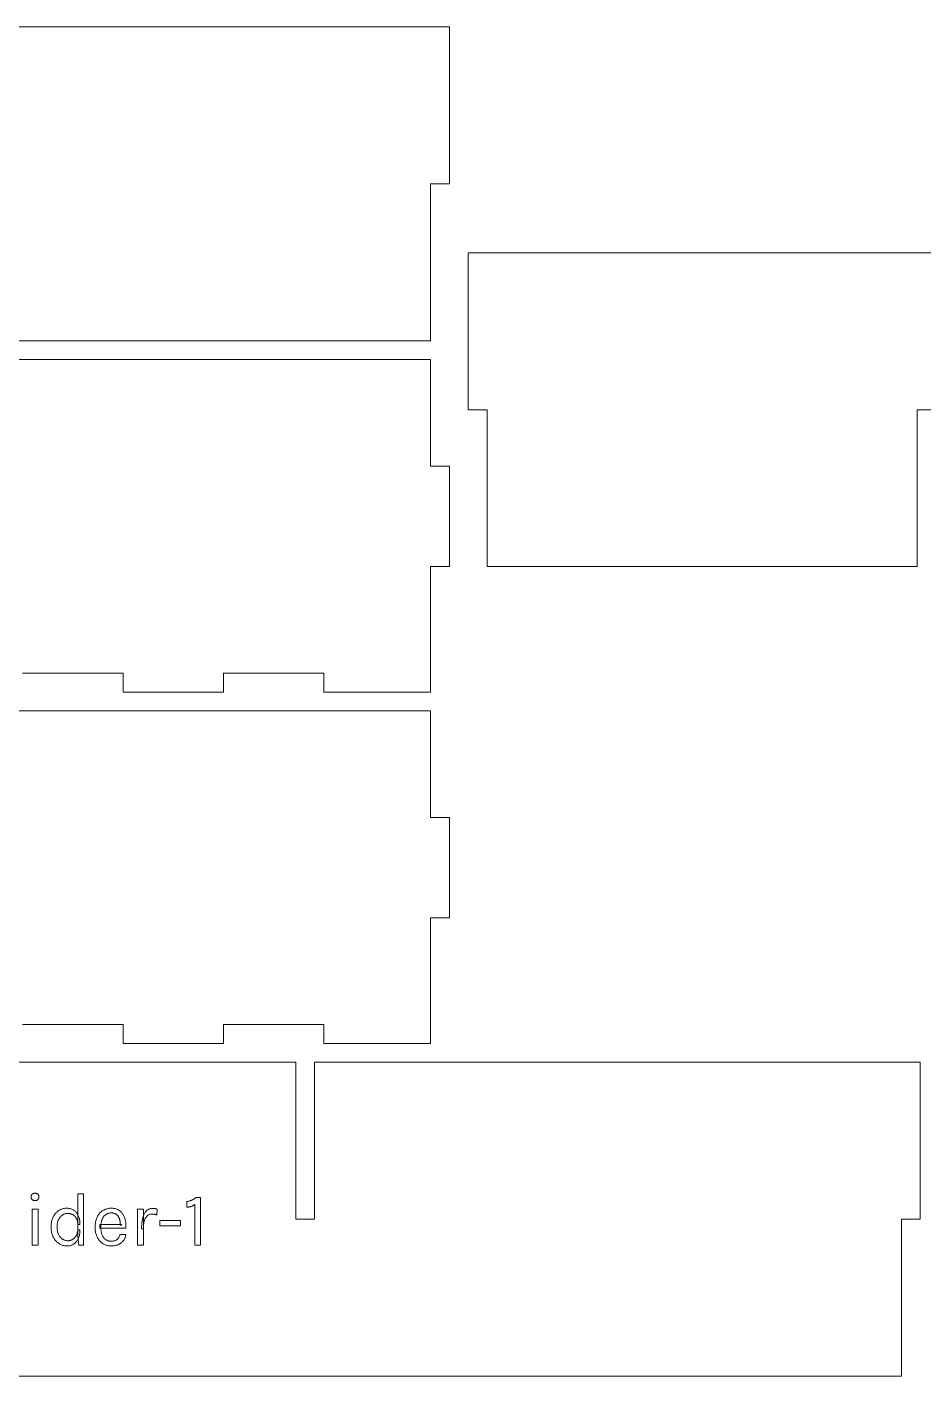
# Model space of a CAD drawing. Extents: x 3 to 513, y 3 to 383.
# Drawn here: x 151.7 to 294.5, y 168 to 383 of the extents above; entities that cross this region are included whole.
import ezdxf

# ---------------------------------------------------------------- set-up
doc = ezdxf.new("R2010")
doc.units = 0
doc.layers.get('0').update_dxf_attribs({"lineweight": 0})

msp = doc.modelspace()

# ---------------------------------------------------------------- linework, layer by layer
for p, q in [((216, 383), (6, 383)), ((219, 383), (216, 383)), ((219, 358), (219, 383)), ((216, 358), (219, 358)), ((216, 333), (216, 358)), ((225, 347), (222, 347)), ((222, 347), (222, 322)), ((435, 347), (225, 347)), ((147.5, 333), (216, 333)), ((216, 330), (147.5, 330)), ((216, 313), (216, 330)), ((222, 322), (225, 322)), ((225, 322), (225, 297)), ((293.5, 297), (293.5, 322.001)), ((293.5, 322.001), (296.5, 322.001)), ((219, 313), (216, 313)), ((219, 297), (219, 313)), ((216, 280), (216, 297)), ((216, 297), (219, 297)), ((225, 297), (293.5, 297)), ((151, 280), (167, 280)), ((167, 280), (167, 277)), ((183, 277), (183, 280)), ((183, 280), (199, 280)), ((199, 280), (199, 277)), ((216, 277), (216, 280)), ((167, 277), (183, 277)), ((199, 277), (216, 277)), ((216, 274), (147.5, 274)), ((216, 257), (216, 274)), ((219, 257), (216, 257)), ((219, 241), (219, 257)), ((216, 224), (216, 241)), ((216, 241), (219, 241)), ((151, 224), (167, 224)), ((167, 224), (167, 221)), ((183, 221), (183, 224)), ((183, 224), (199, 224)), ((199, 224), (199, 221)), ((216, 221), (216, 224)), ((167, 221), (183, 221)), ((199, 221), (216, 221)), ((194.5, 218), (102.5, 218)), ((194.5, 192.999), (194.5, 218)), ((291, 218), (197.5, 218)), ((197.5, 218), (197.5, 192.999)), ((294, 218), (291, 218)), ((294, 193), (294, 218)), ((152.352, 196.558), (152.354, 196.61)), ((152.354, 196.505), (152.352, 196.558)), ((152.352, 196.558), (152.352, 196.558)), ((152.354, 196.61), (152.359, 196.659)), ((152.359, 196.454), (152.354, 196.505)), ((152.359, 196.659), (152.367, 196.707)), ((152.367, 196.405), (152.359, 196.454)), ((152.367, 196.707), (152.379, 196.752)), ((152.379, 196.359), (152.367, 196.405)), ((152.379, 196.752), (152.394, 196.795)), ((152.394, 196.314), (152.379, 196.359)), ((152.394, 196.795), (152.412, 196.836)), ((152.412, 196.272), (152.394, 196.314)), ((152.412, 196.836), (152.434, 196.875)), ((152.434, 196.231), (152.412, 196.272)), ((152.434, 196.875), (152.46, 196.911)), ((152.46, 196.193), (152.434, 196.231)), ((152.46, 196.911), (152.488, 196.946)), ((152.488, 196.157), (152.46, 196.193)), ((152.488, 196.946), (152.52, 196.978)), ((152.52, 196.123), (152.488, 196.157)), ((152.52, 196.978), (152.555, 197.008)), ((152.555, 196.092), (152.52, 196.123)), ((152.555, 197.008), (152.592, 197.034)), ((152.592, 196.064), (152.555, 196.092)), ((152.592, 197.034), (152.632, 197.058)), ((152.632, 196.039), (152.592, 196.064)), ((152.632, 197.058), (152.674, 197.078)), ((152.674, 196.017), (152.632, 196.039)), ((152.674, 197.078), (152.718, 197.095)), ((152.718, 195.999), (152.674, 196.017)), ((152.718, 197.095), (152.765, 197.109)), ((152.765, 195.984), (152.718, 195.999)), ((152.765, 197.109), (152.814, 197.12)), ((152.814, 195.973), (152.765, 195.984)), ((152.814, 197.12), (152.866, 197.128)), ((152.866, 195.965), (152.814, 195.973)), ((152.866, 197.128), (152.92, 197.132)), ((152.92, 195.96), (152.866, 195.965)), ((152.92, 197.132), (152.976, 197.134)), ((152.976, 195.958), (152.92, 195.96)), ((152.976, 197.134), (152.976, 197.134)), ((152.976, 197.134), (153.032, 197.132)), ((153.032, 195.96), (152.976, 195.958)), ((152.976, 195.958), (152.976, 195.958)), ((152.976, 195.958), (152.976, 195.958)), ((153.032, 197.132), (153.086, 197.128)), ((153.086, 195.965), (153.032, 195.96)), ((153.086, 197.128), (153.138, 197.12)), ((153.138, 195.973), (153.086, 195.965)), ((153.138, 197.12), (153.187, 197.109)), ((153.187, 195.984), (153.138, 195.973)), ((153.187, 197.109), (153.234, 197.095)), ((153.234, 195.999), (153.187, 195.984)), ((153.234, 197.095), (153.278, 197.078)), ((153.278, 196.017), (153.234, 195.999)), ((153.278, 197.078), (153.32, 197.058)), ((153.32, 196.039), (153.278, 196.017)), ((153.32, 197.058), (153.36, 197.034)), ((153.36, 196.064), (153.32, 196.039)), ((153.36, 197.034), (153.397, 197.008)), ((153.397, 196.092), (153.36, 196.064)), ((153.397, 197.008), (153.432, 196.978)), ((153.432, 196.123), (153.397, 196.092)), ((153.432, 196.978), (153.464, 196.946)), ((153.464, 196.157), (153.432, 196.123)), ((153.464, 196.946), (153.492, 196.911)), ((153.492, 196.193), (153.464, 196.157)), ((153.492, 196.911), (153.518, 196.875)), ((153.518, 196.231), (153.492, 196.193)), ((153.518, 196.875), (153.54, 196.836)), ((153.54, 196.272), (153.518, 196.231)), ((153.54, 196.836), (153.558, 196.795)), ((153.558, 196.314), (153.54, 196.272)), ((153.558, 196.795), (153.573, 196.752)), ((153.573, 196.359), (153.558, 196.314)), ((153.573, 196.752), (153.585, 196.707)), ((153.585, 196.405), (153.573, 196.359)), ((153.585, 196.707), (153.593, 196.659)), ((153.593, 196.454), (153.585, 196.405)), ((153.593, 196.659), (153.598, 196.61)), ((153.598, 196.505), (153.593, 196.454)), ((153.598, 196.61), (153.6, 196.558)), ((153.6, 196.558), (153.598, 196.505)), ((153.6, 196.558), (153.6, 196.558)), ((159.768, 190.21), (159.768, 197.05)), ((159.768, 197.05), (160.704, 197.05)), ((160.704, 197.05), (160.704, 188.866)), ((177.174, 195.814), (177.249, 195.826)), ((177.174, 194.902), (177.174, 195.814)), ((177.249, 195.826), (177.324, 195.839)), ((177.324, 195.839), (177.399, 195.855)), ((177.399, 195.855), (177.473, 195.872)), ((177.473, 195.872), (177.547, 195.891)), ((177.547, 195.891), (177.62, 195.911)), ((177.62, 195.911), (177.693, 195.934)), ((177.693, 195.934), (177.765, 195.958)), ((177.765, 195.958), (177.837, 195.984)), ((177.837, 195.984), (177.909, 196.012)), ((177.909, 196.012), (177.98, 196.042)), ((177.98, 196.042), (178.05, 196.075)), ((178.05, 196.075), (178.12, 196.11)), ((178.12, 196.11), (178.189, 196.147)), ((178.189, 196.147), (178.258, 196.188)), ((178.258, 196.188), (178.326, 196.23)), ((178.326, 196.23), (178.393, 196.275)), ((178.393, 196.275), (178.459, 196.323)), ((178.459, 196.323), (178.525, 196.373)), ((178.525, 196.373), (178.59, 196.426)), ((178.59, 196.426), (178.59, 196.426)), ((178.59, 196.426), (179.346, 196.426)), ((178.59, 196.426), (178.59, 196.426)), ((179.346, 196.426), (179.346, 188.866)), ((152.508, 188.866), (152.508, 194.614)), ((152.508, 194.614), (153.444, 194.614)), ((153.444, 194.614), (153.444, 188.866)), ((155.933, 193.479), (156.008, 193.604)), ((156.008, 193.604), (156.087, 193.723)), ((156.087, 193.723), (156.172, 193.836)), ((156.172, 193.836), (156.26, 193.943)), ((156.26, 193.943), (156.353, 194.043)), ((156.353, 194.043), (156.451, 194.137)), ((156.451, 194.137), (156.553, 194.225)), ((156.553, 194.225), (156.66, 194.307)), ((156.66, 194.307), (156.771, 194.383)), ((156.771, 194.383), (156.886, 194.452)), ((156.886, 194.452), (157.002, 194.514)), ((157.002, 194.514), (157.121, 194.568)), ((157.18, 193.544), (157.111, 193.48)), ((157.121, 194.568), (157.242, 194.615)), ((157.253, 193.603), (157.18, 193.544)), ((157.242, 194.615), (157.366, 194.655)), ((157.329, 193.657), (157.253, 193.603)), ((157.407, 193.707), (157.329, 193.657)), ((157.366, 194.655), (157.491, 194.688)), ((157.487, 193.751), (157.407, 193.707)), ((157.568, 193.79), (157.487, 193.751)), ((157.491, 194.688), (157.619, 194.713)), ((157.652, 193.824), (157.568, 193.79)), ((157.619, 194.713), (157.749, 194.731)), ((157.736, 193.853), (157.652, 193.824)), ((157.823, 193.876), (157.736, 193.853)), ((157.749, 194.731), (157.882, 194.742)), ((157.91, 193.895), (157.823, 193.876)), ((157.882, 194.742), (158.016, 194.746)), ((158, 193.908), (157.91, 193.895)), ((158.091, 193.915), (158, 193.908)), ((158.016, 194.746), (158.016, 194.746)), ((158.016, 194.746), (158.14, 194.743)), ((158.184, 193.918), (158.091, 193.915)), ((158.14, 194.743), (158.262, 194.734)), ((158.266, 193.916), (158.184, 193.918)), ((158.184, 193.918), (158.184, 193.918)), ((158.262, 194.734), (158.38, 194.718)), ((158.347, 193.91), (158.266, 193.916)), ((158.428, 193.9), (158.347, 193.91)), ((158.38, 194.718), (158.496, 194.697)), ((158.507, 193.886), (158.428, 193.9)), ((158.496, 194.697), (158.608, 194.669)), ((158.584, 193.868), (158.507, 193.886)), ((158.661, 193.846), (158.584, 193.868)), ((158.608, 194.669), (158.717, 194.636)), ((158.737, 193.82), (158.661, 193.846)), ((158.717, 194.636), (158.823, 194.596)), ((158.812, 193.789), (158.737, 193.82)), ((158.885, 193.755), (158.812, 193.789)), ((158.823, 194.596), (158.926, 194.55)), ((158.958, 193.717), (158.885, 193.755)), ((158.926, 194.55), (159.026, 194.498)), ((159.029, 193.675), (158.958, 193.717)), ((159.026, 194.498), (159.123, 194.44)), ((159.097, 193.629), (159.029, 193.675)), ((159.162, 193.579), (159.097, 193.629)), ((159.123, 194.44), (159.216, 194.376)), ((159.224, 193.526), (159.162, 193.579)), ((159.216, 194.376), (159.305, 194.307)), ((159.284, 193.469), (159.224, 193.526)), ((159.305, 194.307), (159.39, 194.232)), ((159.39, 194.232), (159.471, 194.152)), ((159.471, 194.152), (159.547, 194.066)), ((159.547, 194.066), (159.619, 193.976)), ((159.619, 193.976), (159.686, 193.879)), ((159.686, 193.879), (159.75, 193.778)), ((159.75, 193.778), (159.809, 193.671)), ((159.809, 193.671), (159.864, 193.558)), ((159.864, 193.558), (159.914, 193.44)), ((162.94, 193.474), (163.014, 193.601)), ((163.014, 193.601), (163.094, 193.72)), ((163.094, 193.72), (163.179, 193.834)), ((163.179, 193.834), (163.268, 193.941)), ((163.268, 193.941), (163.363, 194.042)), ((163.363, 194.042), (163.462, 194.137)), ((163.462, 194.137), (163.567, 194.225)), ((163.567, 194.225), (163.676, 194.307)), ((163.676, 194.307), (163.791, 194.383)), ((163.791, 194.383), (163.91, 194.452)), ((163.91, 194.452), (164.032, 194.514)), ((164.008, 193.523), (163.946, 193.454)), ((164.073, 193.588), (164.008, 193.523)), ((164.032, 194.514), (164.157, 194.568)), ((164.141, 193.65), (164.073, 193.588)), ((164.214, 193.708), (164.141, 193.65)), ((164.157, 194.568), (164.285, 194.615)), ((164.29, 193.762), (164.214, 193.708)), ((164.285, 194.615), (164.417, 194.655)), ((164.37, 193.81), (164.29, 193.762)), ((164.453, 193.852), (164.37, 193.81)), ((164.417, 194.655), (164.552, 194.688)), ((164.54, 193.888), (164.453, 193.852)), ((164.631, 193.919), (164.54, 193.888)), ((164.552, 194.688), (164.691, 194.713)), ((164.725, 193.945), (164.631, 193.919)), ((164.691, 194.713), (164.833, 194.731)), ((164.823, 193.965), (164.725, 193.945)), ((164.924, 193.979), (164.823, 193.965)), ((164.833, 194.731), (164.978, 194.742)), ((165.029, 193.987), (164.924, 193.979)), ((164.978, 194.742), (165.126, 194.746)), ((165.138, 193.99), (165.029, 193.987)), ((165.126, 194.746), (165.126, 194.746)), ((165.126, 194.746), (165.255, 194.743)), ((165.224, 193.988), (165.138, 193.99)), ((165.138, 193.99), (165.138, 193.99)), ((165.307, 193.983), (165.224, 193.988)), ((165.255, 194.743), (165.38, 194.735)), ((165.387, 193.974), (165.307, 193.983)), ((165.38, 194.735), (165.501, 194.722)), ((165.463, 193.961), (165.387, 193.974)), ((165.537, 193.945), (165.463, 193.961)), ((165.501, 194.722), (165.618, 194.704)), ((165.607, 193.925), (165.537, 193.945)), ((165.675, 193.902), (165.607, 193.925)), ((165.618, 194.704), (165.732, 194.68)), ((165.739, 193.875), (165.675, 193.902)), ((165.732, 194.68), (165.842, 194.651)), ((165.8, 193.844), (165.739, 193.875)), ((165.858, 193.81), (165.8, 193.844)), ((165.842, 194.651), (165.948, 194.617)), ((165.913, 193.773), (165.858, 193.81)), ((165.966, 193.733), (165.913, 193.773)), ((165.948, 194.617), (166.05, 194.577)), ((166.016, 193.691), (165.966, 193.733)), ((166.063, 193.647), (166.016, 193.691)), ((166.05, 194.577), (166.148, 194.532)), ((166.108, 193.601), (166.063, 193.647)), ((166.151, 193.552), (166.108, 193.601)), ((166.148, 194.532), (166.242, 194.482)), ((166.191, 193.501), (166.151, 193.552)), ((166.229, 193.447), (166.191, 193.501)), ((166.242, 194.482), (166.333, 194.427)), ((166.333, 194.427), (166.42, 194.369)), ((166.42, 194.369), (166.503, 194.307)), ((166.503, 194.307), (166.583, 194.241)), ((166.583, 194.241), (166.659, 194.172)), ((166.659, 194.172), (166.732, 194.098)), ((166.732, 194.098), (166.801, 194.021)), ((166.801, 194.021), (166.866, 193.941)), ((166.866, 193.941), (166.928, 193.856)), ((166.928, 193.856), (166.986, 193.768)), ((166.986, 193.768), (167.041, 193.677)), ((167.041, 193.677), (167.092, 193.583)), ((167.092, 193.583), (167.14, 193.487)), ((169.296, 188.866), (169.296, 194.614)), ((169.296, 194.614), (170.232, 194.614)), ((170.198, 193.414), (170.246, 193.548)), ((170.232, 194.614), (170.232, 188.866)), ((170.246, 193.548), (170.298, 193.674)), ((170.298, 193.674), (170.353, 193.793)), ((170.353, 193.793), (170.413, 193.905)), ((170.413, 193.905), (170.476, 194.009)), ((170.476, 194.009), (170.544, 194.106)), ((170.544, 194.106), (170.615, 194.196)), ((170.615, 194.196), (170.69, 194.278)), ((170.69, 194.278), (170.769, 194.353)), ((170.826, 193.519), (170.765, 193.458)), ((170.769, 194.353), (170.852, 194.421)), ((170.89, 193.574), (170.826, 193.519)), ((170.852, 194.421), (170.938, 194.482)), ((170.959, 193.624), (170.89, 193.574)), ((170.938, 194.482), (171.028, 194.535)), ((171.031, 193.667), (170.959, 193.624)), ((171.028, 194.535), (171.121, 194.581)), ((171.107, 193.705), (171.031, 193.667)), ((171.188, 193.737), (171.107, 193.705)), ((171.121, 194.581), (171.218, 194.621)), ((171.272, 193.763), (171.188, 193.737)), ((171.218, 194.621), (171.319, 194.653)), ((171.36, 193.784), (171.272, 193.763)), ((171.319, 194.653), (171.423, 194.678)), ((171.452, 193.798), (171.36, 193.784)), ((171.423, 194.678), (171.53, 194.696)), ((171.548, 193.807), (171.452, 193.798)), ((171.53, 194.696), (171.641, 194.706)), ((171.648, 193.81), (171.548, 193.807)), ((171.641, 194.706), (171.756, 194.71)), ((171.68, 193.81), (171.648, 193.81)), ((171.648, 193.81), (171.648, 193.81)), ((171.712, 193.808), (171.68, 193.81)), ((171.745, 193.806), (171.712, 193.808)), ((171.78, 193.804), (171.745, 193.806)), ((171.756, 194.71), (171.756, 194.71)), ((171.756, 194.71), (171.794, 194.71)), ((171.815, 193.8), (171.78, 193.804)), ((171.794, 194.71), (171.831, 194.709)), ((171.85, 193.796), (171.815, 193.8)), ((171.831, 194.709), (171.868, 194.708)), ((171.887, 193.791), (171.85, 193.796)), ((171.868, 194.708), (171.904, 194.706)), ((171.924, 193.785), (171.887, 193.791)), ((171.904, 194.706), (171.94, 194.703)), ((171.963, 193.778), (171.924, 193.785)), ((171.94, 194.703), (171.975, 194.7)), ((172.002, 193.771), (171.963, 193.778)), ((171.975, 194.7), (172.009, 194.697)), ((172.041, 193.763), (172.002, 193.771)), ((172.009, 194.697), (172.042, 194.693)), ((172.08, 193.755), (172.041, 193.763)), ((172.042, 194.693), (172.075, 194.688)), ((172.075, 194.688), (172.107, 194.683)), ((172.118, 193.746), (172.08, 193.755)), ((172.107, 194.683), (172.139, 194.677)), ((172.156, 193.737), (172.118, 193.746)), ((172.139, 194.677), (172.171, 194.671)), ((172.192, 193.728), (172.156, 193.737)), ((172.171, 194.671), (172.203, 194.664)), ((172.229, 193.719), (172.192, 193.728)), ((172.203, 194.664), (172.235, 194.657)), ((172.264, 193.709), (172.229, 193.719)), ((172.235, 194.657), (172.267, 194.649)), ((172.3, 193.699), (172.264, 193.709)), ((172.267, 194.649), (172.299, 194.641)), ((172.299, 194.641), (172.331, 194.632)), ((172.334, 193.689), (172.3, 193.699)), ((172.331, 194.632), (172.363, 194.623)), ((172.368, 193.678), (172.334, 193.689)), ((172.363, 194.623), (172.396, 194.613)), ((172.428, 194.602), (172.368, 193.678)), ((172.396, 194.613), (172.428, 194.602)), ((172.428, 194.602), (172.428, 194.602)), ((177.238, 194.905), (177.174, 194.902)), ((177.174, 194.902), (177.174, 194.902)), ((177.301, 194.911), (177.238, 194.905)), ((177.365, 194.918), (177.301, 194.911)), ((177.428, 194.926), (177.365, 194.918)), ((177.491, 194.937), (177.428, 194.926)), ((177.555, 194.95), (177.491, 194.937)), ((177.618, 194.964), (177.555, 194.95)), ((177.681, 194.981), (177.618, 194.964)), ((177.744, 194.999), (177.681, 194.981)), ((177.807, 195.019), (177.744, 194.999)), ((177.87, 195.041), (177.807, 195.019)), ((177.932, 195.065), (177.87, 195.041)), ((177.994, 195.09), (177.932, 195.065)), ((178.055, 195.118), (177.994, 195.09)), ((178.115, 195.147), (178.055, 195.118)), ((178.175, 195.178), (178.115, 195.147)), ((178.235, 195.212), (178.175, 195.178)), ((178.294, 195.247), (178.235, 195.212)), ((178.352, 195.283), (178.294, 195.247)), ((178.41, 195.322), (178.352, 195.283)), ((178.41, 188.866), (178.41, 195.322)), ((155.52, 191.758), (155.523, 191.939)), ((155.523, 191.576), (155.52, 191.758)), ((155.52, 191.758), (155.52, 191.758)), ((155.523, 191.939), (155.534, 192.115)), ((155.534, 191.398), (155.523, 191.576)), ((155.534, 192.115), (155.551, 192.287)), ((155.551, 191.225), (155.534, 191.398)), ((155.551, 192.287), (155.575, 192.453)), ((155.575, 192.453), (155.606, 192.614)), ((155.606, 192.614), (155.643, 192.771)), ((155.643, 192.771), (155.688, 192.923)), ((155.688, 192.923), (155.739, 193.069)), ((155.739, 193.069), (155.797, 193.211)), ((155.797, 193.211), (155.862, 193.348)), ((155.862, 193.348), (155.933, 193.479)), ((156.482, 191.891), (156.48, 191.758)), ((156.48, 191.758), (156.48, 191.758)), ((156.48, 191.758), (156.482, 191.623)), ((156.489, 192.019), (156.482, 191.891)), ((156.482, 191.623), (156.489, 191.492)), ((156.501, 192.144), (156.489, 192.019)), ((156.489, 191.492), (156.501, 191.365)), ((156.517, 192.265), (156.501, 192.144)), ((156.501, 191.365), (156.517, 191.242)), ((156.538, 192.383), (156.517, 192.265)), ((156.563, 192.496), (156.538, 192.383)), ((156.593, 192.606), (156.563, 192.496)), ((156.628, 192.712), (156.593, 192.606)), ((156.667, 192.815), (156.628, 192.712)), ((156.711, 192.913), (156.667, 192.815)), ((156.759, 193.007), (156.711, 192.913)), ((156.81, 193.097), (156.759, 193.007)), ((156.864, 193.183), (156.81, 193.097)), ((156.921, 193.264), (156.864, 193.183)), ((156.981, 193.34), (156.921, 193.264)), ((157.044, 193.413), (156.981, 193.34)), ((157.111, 193.48), (157.044, 193.413)), ((159.341, 193.408), (159.284, 193.469)), ((159.396, 193.343), (159.341, 193.408)), ((159.448, 193.274), (159.396, 193.343)), ((159.497, 193.202), (159.448, 193.274)), ((159.543, 193.126), (159.497, 193.202)), ((159.586, 193.046), (159.543, 193.126)), ((159.624, 192.963), (159.586, 193.046)), ((159.658, 192.876), (159.624, 192.963)), ((159.687, 192.785), (159.658, 192.876)), ((159.712, 192.691), (159.687, 192.785)), ((159.732, 192.593), (159.712, 192.691)), ((159.748, 192.492), (159.732, 192.593)), ((159.759, 192.387), (159.748, 192.492)), ((159.766, 192.278), (159.759, 192.387)), ((159.768, 192.166), (159.766, 192.278)), ((160.128, 192.166), (159.768, 192.166)), ((159.914, 193.44), (159.959, 193.318)), ((159.959, 193.318), (159.999, 193.191)), ((159.999, 193.191), (160.033, 193.059)), ((160.033, 193.059), (160.062, 192.922)), ((160.062, 192.922), (160.086, 192.78)), ((160.086, 192.78), (160.104, 192.634)), ((160.104, 192.634), (160.117, 192.483)), ((160.117, 192.483), (160.125, 192.327)), ((160.125, 192.327), (160.128, 192.166)), ((160.128, 192.166), (160.128, 192.166)), ((162.534, 191.722), (162.537, 191.908)), ((162.537, 191.548), (162.534, 191.722)), ((162.534, 191.722), (162.534, 191.722)), ((162.537, 191.908), (162.547, 192.088)), ((162.548, 191.377), (162.537, 191.548)), ((162.547, 192.088), (162.564, 192.263)), ((162.565, 191.211), (162.548, 191.377)), ((162.564, 192.263), (162.588, 192.433)), ((162.588, 192.433), (162.618, 192.598)), ((162.618, 192.598), (162.655, 192.757)), ((162.655, 192.757), (162.699, 192.911)), ((162.699, 192.911), (162.749, 193.06)), ((162.749, 193.06), (162.806, 193.204)), ((162.806, 193.204), (162.87, 193.342)), ((162.87, 193.342), (162.94, 193.474)), ((163.29, 191.578), (163.29, 192.154)), ((163.29, 192.154), (166.824, 192.154)), ((167.442, 191.578), (163.29, 191.578)), ((163.472, 192.08), (163.47, 191.974)), ((163.47, 191.974), (163.47, 191.974)), ((163.47, 191.974), (163.47, 191.59)), ((163.47, 191.59), (163.472, 191.471)), ((163.477, 192.185), (163.472, 192.08)), ((163.472, 191.471), (163.477, 191.355)), ((163.487, 192.288), (163.477, 192.185)), ((163.477, 191.355), (163.486, 191.241)), ((163.5, 192.389), (163.487, 192.288)), ((163.517, 192.489), (163.5, 192.389)), ((163.537, 192.588), (163.517, 192.489)), ((163.561, 192.685), (163.537, 192.588)), ((163.589, 192.78), (163.561, 192.685)), ((163.621, 192.874), (163.589, 192.78)), ((163.656, 192.967), (163.621, 192.874)), ((163.695, 193.057), (163.656, 192.967)), ((163.738, 193.144), (163.695, 193.057)), ((163.784, 193.226), (163.738, 193.144)), ((163.835, 193.306), (163.784, 193.226)), ((163.888, 193.382), (163.835, 193.306)), ((163.946, 193.454), (163.888, 193.382)), ((166.264, 193.391), (166.229, 193.447)), ((166.296, 193.333), (166.264, 193.391)), ((166.326, 193.273), (166.296, 193.333)), ((166.354, 193.212), (166.326, 193.273)), ((166.381, 193.15), (166.354, 193.212)), ((166.405, 193.086), (166.381, 193.15)), ((166.427, 193.022), (166.405, 193.086)), ((166.448, 192.956), (166.427, 193.022)), ((166.466, 192.889), (166.448, 192.956)), ((166.482, 192.821), (166.466, 192.889)), ((166.497, 192.752), (166.482, 192.821)), ((166.509, 192.682), (166.497, 192.752)), ((166.52, 192.611), (166.509, 192.682)), ((166.529, 192.54), (166.52, 192.611)), ((166.536, 192.47), (166.529, 192.54)), ((166.543, 192.399), (166.536, 192.47)), ((166.547, 192.328), (166.543, 192.399)), ((166.55, 192.257), (166.547, 192.328)), ((166.824, 192.154), (166.548, 191.974)), ((166.548, 191.974), (166.551, 192.045)), ((166.552, 192.186), (166.55, 192.257)), ((166.551, 192.045), (166.552, 192.116)), ((166.552, 192.116), (166.552, 192.186)), ((167.14, 193.487), (167.184, 193.389)), ((167.184, 193.389), (167.225, 193.289)), ((167.225, 193.289), (167.263, 193.186)), ((167.263, 193.186), (167.297, 193.081)), ((167.297, 193.081), (167.328, 192.973)), ((167.328, 192.973), (167.355, 192.863)), ((167.355, 192.863), (167.379, 192.751)), ((167.379, 192.751), (167.4, 192.637)), ((167.4, 192.637), (167.417, 192.523)), ((167.417, 192.523), (167.431, 192.407)), ((167.431, 192.407), (167.442, 192.291)), ((167.442, 192.291), (167.45, 192.174)), ((167.45, 191.699), (167.442, 191.578)), ((167.442, 191.578), (167.442, 191.578)), ((167.45, 192.174), (167.455, 192.057)), ((167.455, 191.819), (167.45, 191.699)), ((167.455, 192.057), (167.456, 191.938)), ((167.456, 191.938), (167.455, 191.819)), ((169.944, 191.458), (169.946, 191.673)), ((170.232, 191.458), (169.944, 191.458)), ((169.946, 191.673), (169.952, 191.88)), ((169.952, 191.88), (169.963, 192.08)), ((169.963, 192.08), (169.978, 192.273)), ((169.978, 192.273), (169.996, 192.458)), ((169.996, 192.458), (170.02, 192.636)), ((170.02, 192.636), (170.047, 192.806)), ((170.047, 192.806), (170.078, 192.969)), ((170.078, 192.969), (170.114, 193.125)), ((170.114, 193.125), (170.154, 193.273)), ((170.154, 193.273), (170.198, 193.414)), ((170.233, 191.599), (170.232, 191.458)), ((170.232, 191.458), (170.232, 191.458)), ((170.232, 191.458), (170.232, 191.458)), ((170.238, 191.736), (170.233, 191.599)), ((170.245, 191.87), (170.238, 191.736)), ((170.255, 191.999), (170.245, 191.87)), ((170.267, 192.125), (170.255, 191.999)), ((170.283, 192.248), (170.267, 192.125)), ((170.301, 192.366), (170.283, 192.248)), ((170.322, 192.481), (170.301, 192.366)), ((170.346, 192.593), (170.322, 192.481)), ((170.373, 192.7), (170.346, 192.593)), ((170.403, 192.803), (170.373, 192.7)), ((170.436, 192.902), (170.403, 192.803)), ((170.473, 192.995), (170.436, 192.902)), ((170.513, 193.084), (170.473, 192.995)), ((170.557, 193.169), (170.513, 193.084)), ((170.604, 193.248), (170.557, 193.169)), ((170.654, 193.323), (170.604, 193.248)), ((170.708, 193.393), (170.654, 193.323)), ((170.765, 193.458), (170.708, 193.393)), ((172.878, 191.95), (172.878, 192.766)), ((172.878, 192.766), (176.142, 192.766)), ((176.142, 191.95), (172.878, 191.95)), ((176.142, 192.766), (176.142, 191.95)), ((176.142, 191.95), (176.142, 191.95)), ((197.5, 192.999), (194.5, 192.999)), ((291, 193), (294, 193)), ((291, 168), (291, 193)), ((155.576, 191.058), (155.551, 191.225)), ((155.607, 190.895), (155.576, 191.058)), ((155.645, 190.737), (155.607, 190.895)), ((155.691, 190.583), (155.645, 190.737)), ((155.743, 190.435), (155.691, 190.583)), ((155.802, 190.292), (155.743, 190.435)), ((155.868, 190.153), (155.802, 190.292)), ((155.94, 190.02), (155.868, 190.153)), ((156.017, 189.893), (155.94, 190.02)), ((156.098, 189.772), (156.017, 189.893)), ((156.184, 189.657), (156.098, 189.772)), ((156.275, 189.548), (156.184, 189.657)), ((156.37, 189.446), (156.275, 189.548)), ((156.47, 189.35), (156.37, 189.446)), ((156.575, 189.259), (156.47, 189.35)), ((156.517, 191.242), (156.538, 191.122)), ((156.538, 191.122), (156.563, 191.006)), ((156.563, 191.006), (156.593, 190.894)), ((156.684, 189.175), (156.575, 189.259)), ((156.593, 190.894), (156.628, 190.786)), ((156.628, 190.786), (156.667, 190.682)), ((156.667, 190.682), (156.711, 190.582)), ((156.711, 190.582), (156.759, 190.486)), ((156.759, 190.486), (156.81, 190.394)), ((156.81, 190.394), (156.864, 190.307)), ((156.864, 190.307), (156.921, 190.225)), ((156.921, 190.225), (156.981, 190.147)), ((156.981, 190.147), (157.044, 190.074)), ((157.044, 190.074), (157.111, 190.005)), ((157.111, 190.005), (157.18, 189.941)), ((157.18, 189.941), (157.253, 189.881)), ((157.253, 189.881), (157.329, 189.826)), ((157.329, 189.826), (157.407, 189.776)), ((157.407, 189.776), (157.487, 189.731)), ((157.487, 189.731), (157.568, 189.691)), ((157.568, 189.691), (157.652, 189.657)), ((157.652, 189.657), (157.736, 189.628)), ((157.736, 189.628), (157.823, 189.604)), ((157.823, 189.604), (157.91, 189.586)), ((157.91, 189.586), (158, 189.573)), ((158, 189.573), (158.091, 189.565)), ((158.091, 189.565), (158.184, 189.562)), ((158.184, 189.562), (158.262, 189.564)), ((158.184, 189.562), (158.184, 189.562)), ((158.262, 189.564), (158.339, 189.57)), ((158.339, 189.57), (158.416, 189.58)), ((158.416, 189.58), (158.492, 189.595)), ((158.492, 189.595), (158.567, 189.613)), ((158.567, 189.613), (158.642, 189.635)), ((158.642, 189.635), (158.717, 189.662)), ((158.717, 189.662), (158.791, 189.693)), ((158.791, 189.693), (158.864, 189.727)), ((158.864, 189.727), (158.937, 189.766)), ((158.937, 189.766), (159.008, 189.809)), ((159.008, 189.809), (159.077, 189.855)), ((159.077, 189.855), (159.143, 189.905)), ((159.143, 189.905), (159.207, 189.959)), ((159.207, 189.959), (159.268, 190.017)), ((159.268, 190.017), (159.326, 190.079)), ((159.379, 189.227), (159.295, 189.153)), ((159.326, 190.079), (159.382, 190.144)), ((159.458, 189.307), (159.379, 189.227)), ((159.382, 190.144), (159.435, 190.213)), ((159.435, 190.213), (159.486, 190.286)), ((159.534, 189.392), (159.458, 189.307)), ((159.486, 190.286), (159.534, 190.363)), ((159.534, 190.363), (159.578, 190.443)), ((159.606, 189.482), (159.534, 189.392)), ((159.578, 190.443), (159.618, 190.527)), ((159.674, 189.579), (159.606, 189.482)), ((159.618, 190.527), (159.653, 190.614)), ((159.653, 190.614), (159.684, 190.704)), ((159.738, 189.681), (159.674, 189.579)), ((159.684, 190.704), (159.71, 190.797)), ((159.71, 190.797), (159.731, 190.894)), ((159.731, 190.894), (159.747, 190.994)), ((159.798, 189.788), (159.738, 189.681)), ((159.747, 190.994), (159.759, 191.097)), ((159.759, 191.097), (159.766, 191.204)), ((159.766, 191.204), (159.768, 191.314)), ((159.768, 191.314), (159.768, 191.314)), ((159.768, 191.314), (160.128, 191.314)), ((159.924, 188.866), (159.768, 190.21)), ((159.855, 189.901), (159.798, 189.788)), ((159.907, 190.019), (159.855, 189.901)), ((159.953, 190.143), (159.907, 190.019)), ((159.994, 190.271), (159.953, 190.143)), ((160.03, 190.405), (159.994, 190.271)), ((160.06, 190.544), (160.03, 190.405)), ((160.084, 190.688), (160.06, 190.544)), ((160.103, 190.837), (160.084, 190.688)), ((160.117, 190.991), (160.103, 190.837)), ((160.125, 191.15), (160.117, 190.991)), ((160.128, 191.314), (160.125, 191.15)), ((162.588, 191.049), (162.565, 191.211)), ((162.619, 190.891), (162.588, 191.049)), ((162.656, 190.737), (162.619, 190.891)), ((162.7, 190.587), (162.656, 190.737)), ((162.751, 190.441), (162.7, 190.587)), ((162.809, 190.3), (162.751, 190.441)), ((162.873, 190.162), (162.809, 190.3)), ((162.943, 190.029), (162.873, 190.162)), ((163.018, 189.903), (162.943, 190.029)), ((163.099, 189.782), (163.018, 189.903)), ((163.184, 189.667), (163.099, 189.782)), ((163.274, 189.558), (163.184, 189.667)), ((163.368, 189.455), (163.274, 189.558)), ((163.468, 189.358), (163.368, 189.455)), ((163.573, 189.267), (163.468, 189.358)), ((163.486, 191.241), (163.499, 191.13)), ((163.499, 191.13), (163.516, 191.022)), ((163.516, 191.022), (163.536, 190.915)), ((163.536, 190.915), (163.56, 190.812)), ((163.56, 190.812), (163.587, 190.711)), ((163.682, 189.182), (163.573, 189.267)), ((163.587, 190.711), (163.618, 190.612)), ((163.618, 190.612), (163.653, 190.516)), ((163.653, 190.516), (163.691, 190.423)), ((163.691, 190.423), (163.734, 190.334)), ((163.734, 190.334), (163.779, 190.249)), ((163.779, 190.249), (163.829, 190.168)), ((163.829, 190.168), (163.882, 190.091)), ((163.882, 190.091), (163.938, 190.018)), ((163.938, 190.018), (163.999, 189.949)), ((163.999, 189.949), (164.063, 189.884)), ((164.063, 189.884), (164.131, 189.823)), ((164.131, 189.823), (164.202, 189.766)), ((164.202, 189.766), (164.277, 189.714)), ((164.277, 189.714), (164.356, 189.667)), ((164.356, 189.667), (164.439, 189.625)), ((164.439, 189.625), (164.526, 189.589)), ((164.526, 189.589), (164.616, 189.559)), ((164.616, 189.559), (164.71, 189.534)), ((164.71, 189.534), (164.808, 189.515)), ((164.808, 189.515), (164.91, 189.501)), ((164.91, 189.501), (165.016, 189.493)), ((165.016, 189.493), (165.126, 189.49)), ((165.126, 189.49), (165.236, 189.493)), ((165.126, 189.49), (165.126, 189.49)), ((165.236, 189.493), (165.341, 189.501)), ((165.341, 189.501), (165.443, 189.514)), ((165.443, 189.514), (165.541, 189.533)), ((165.541, 189.533), (165.635, 189.558)), ((165.635, 189.558), (165.724, 189.587)), ((165.724, 189.587), (165.81, 189.622)), ((165.81, 189.622), (165.892, 189.663)), ((165.892, 189.663), (165.97, 189.709)), ((165.97, 189.709), (166.044, 189.76)), ((166.044, 189.76), (166.113, 189.817)), ((166.113, 189.817), (166.177, 189.878)), ((166.177, 189.878), (166.235, 189.945)), ((166.235, 189.945), (166.287, 190.017)), ((166.287, 190.017), (166.334, 190.095)), ((166.334, 190.095), (166.374, 190.177)), ((166.374, 190.177), (166.41, 190.264)), ((166.41, 190.264), (166.44, 190.357)), ((166.44, 190.357), (166.464, 190.455)), ((166.464, 190.455), (166.482, 190.558)), ((166.482, 190.558), (166.482, 190.558)), ((166.482, 190.558), (167.454, 190.558)), ((166.685, 189.213), (166.602, 189.152)), ((166.764, 189.278), (166.685, 189.213)), ((166.84, 189.347), (166.764, 189.278)), ((166.912, 189.42), (166.84, 189.347)), ((166.981, 189.497), (166.912, 189.42)), ((167.046, 189.577), (166.981, 189.497)), ((167.107, 189.661), (167.046, 189.577)), ((167.164, 189.748), (167.107, 189.661)), ((167.216, 189.838), (167.164, 189.748)), ((167.264, 189.931), (167.216, 189.838)), ((167.307, 190.028), (167.264, 189.931)), ((167.346, 190.127), (167.307, 190.028)), ((167.379, 190.23), (167.346, 190.127)), ((167.409, 190.336), (167.379, 190.23)), ((167.434, 190.446), (167.409, 190.336)), ((167.454, 190.558), (167.434, 190.446)), ((153.444, 188.866), (152.508, 188.866)), ((153.444, 188.866), (153.444, 188.866)), ((156.798, 189.097), (156.684, 189.175)), ((156.916, 189.026), (156.798, 189.097)), ((157.035, 188.962), (156.916, 189.026)), ((157.157, 188.906), (157.035, 188.962)), ((157.282, 188.857), (157.157, 188.906)), ((157.409, 188.816), (157.282, 188.857)), ((157.537, 188.782), (157.409, 188.816)), ((157.669, 188.756), (157.537, 188.782)), ((157.802, 188.737), (157.669, 188.756)), ((157.938, 188.726), (157.802, 188.737)), ((158.076, 188.722), (157.938, 188.726)), ((158.19, 188.725), (158.076, 188.722)), ((158.076, 188.722), (158.076, 188.722)), ((158.076, 188.722), (158.076, 188.722)), ((158.302, 188.734), (158.19, 188.725)), ((158.412, 188.749), (158.302, 188.734)), ((158.519, 188.77), (158.412, 188.749)), ((158.624, 188.797), (158.519, 188.77)), ((158.727, 188.83), (158.624, 188.797)), ((158.828, 188.869), (158.727, 188.83)), ((158.927, 188.914), (158.828, 188.869)), ((159.023, 188.965), (158.927, 188.914)), ((159.117, 189.022), (159.023, 188.965)), ((159.208, 189.085), (159.117, 189.022)), ((159.295, 189.153), (159.208, 189.085)), ((160.704, 188.866), (159.924, 188.866)), ((160.704, 188.866), (160.704, 188.866)), ((163.797, 189.103), (163.682, 189.182)), ((163.916, 189.031), (163.797, 189.103)), ((164.037, 188.966), (163.916, 189.031)), ((164.162, 188.909), (164.037, 188.966)), ((164.29, 188.859), (164.162, 188.909)), ((164.422, 188.817), (164.29, 188.859)), ((164.556, 188.783), (164.422, 188.817)), ((164.694, 188.756), (164.556, 188.783)), ((164.835, 188.737), (164.694, 188.756)), ((164.979, 188.726), (164.835, 188.737)), ((165.126, 188.722), (164.979, 188.726)), ((165.248, 188.724), (165.126, 188.722)), ((165.126, 188.722), (165.126, 188.722)), ((165.126, 188.722), (165.126, 188.722)), ((165.368, 188.731), (165.248, 188.724)), ((165.485, 188.742), (165.368, 188.731)), ((165.6, 188.758), (165.485, 188.742)), ((165.713, 188.778), (165.6, 188.758)), ((165.822, 188.802), (165.713, 188.778)), ((165.929, 188.831), (165.822, 188.802)), ((166.034, 188.864), (165.929, 188.831)), ((166.136, 188.902), (166.034, 188.864)), ((166.236, 188.944), (166.136, 188.902)), ((166.333, 188.99), (166.236, 188.944)), ((166.426, 189.04), (166.333, 188.99)), ((166.516, 189.094), (166.426, 189.04)), ((166.602, 189.152), (166.516, 189.094)), ((170.232, 188.866), (169.296, 188.866)), ((170.232, 188.866), (170.232, 188.866)), ((179.346, 188.866), (178.41, 188.866)), ((6, 168), (291, 168))]:
    msp.add_line(p, q)

doc.saveas('drawing.dxf')
